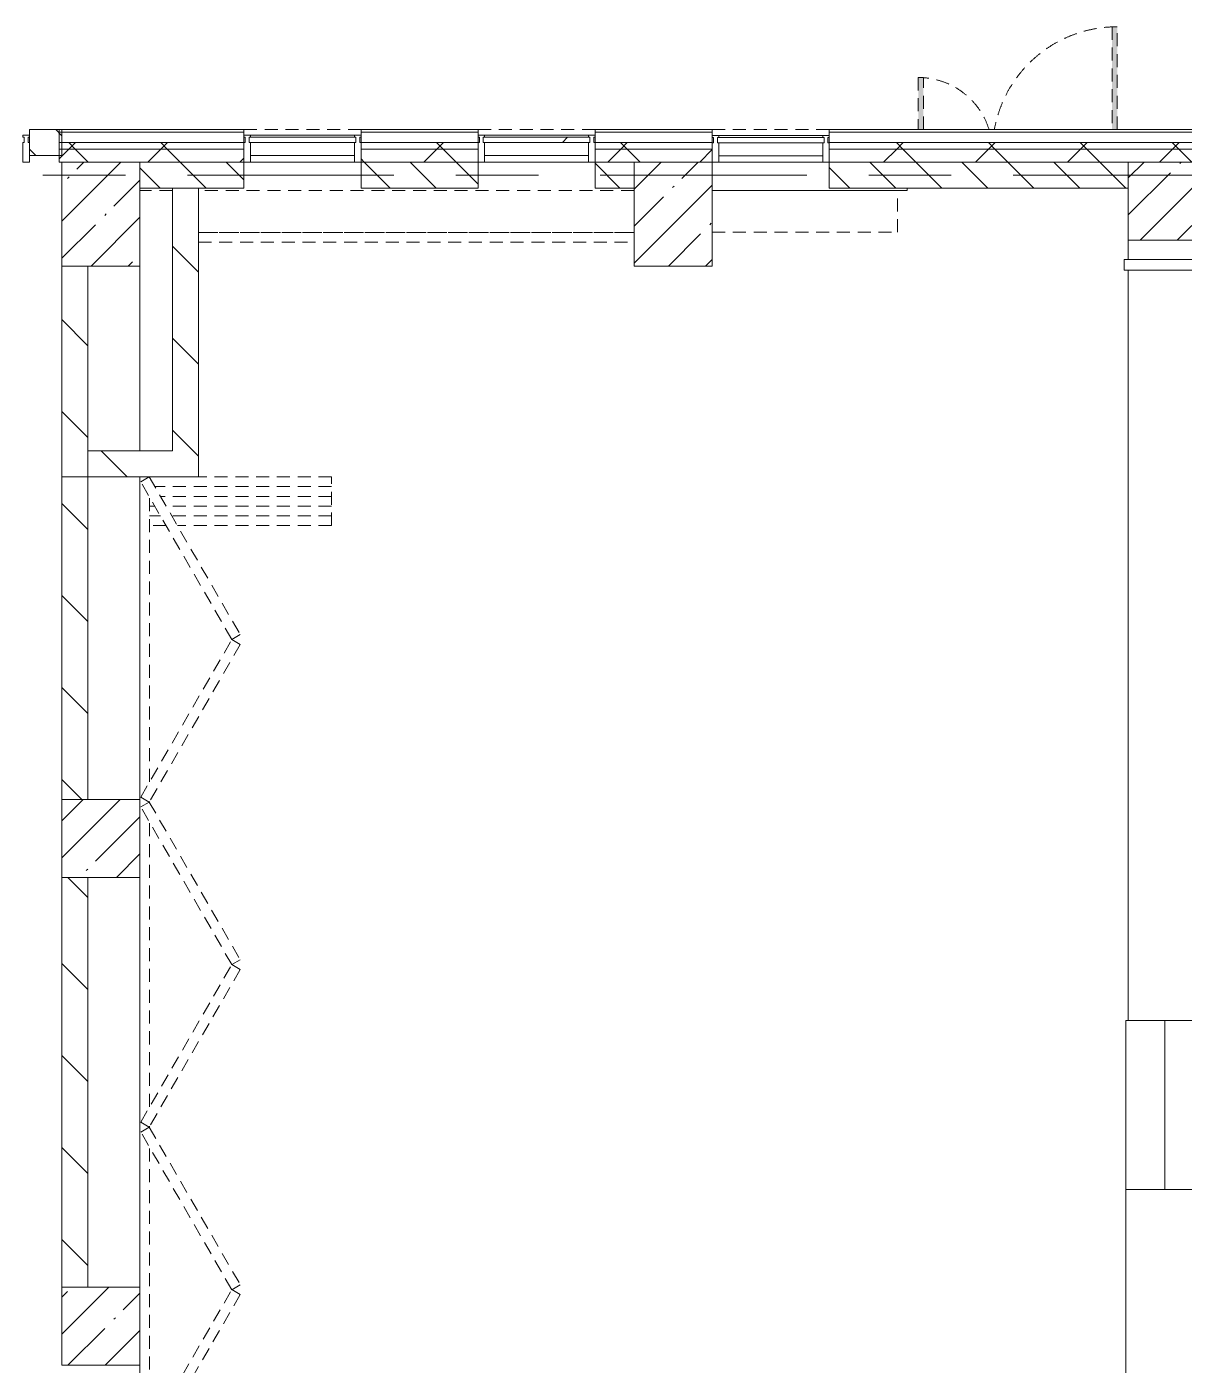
# Model space of a CAD drawing. Header units: millimetres. Extents: x 81663 to 277412, y -8553 to 29000.
# Drawn here: x 161668 to 170568, y 17850 to 28140 of the extents above; entities that cross this region are included whole.
import ezdxf

# ---------------------------------------------------------------- set-up
doc = ezdxf.new("R2010")
doc.units = ezdxf.units.MM
doc.linetypes.add('200_ШТРИХ__ш1_п0_6_', pattern=[160, 100, -60])
doc.linetypes.add('Осевая', pattern=[3175, 635, -476.25, 1587.5, -476.25])
for name, color, linetype, lineweight in [('A-DETL-MBND', 7, '200_ШТРИХ__ш1_п0_6_', 9), ('A-GLAZ-CURT-2', 7, 'Continuous', 5), ('A-GLAZ-CWMG-2', 7, 'Continuous', 5), ('A-WALL', 7, 'Continuous', 9), ('A-WALL-4', 7, 'Continuous', 5), ('I-WALL-3', 7, 'Continuous', 5), ('S-COLS-1', 7, 'Continuous', 5), ('S-STRS-2', 7, 'Continuous', 5), ('Оси', 7, 'Continuous', 9), ('Оси-2', 7, 'Осевая', 9)]:
    doc.layers.add(name, color=color, linetype=linetype, lineweight=lineweight)
doc.layers.add('A-FLOR-2', color=7, linetype='Continuous', lineweight=5, true_color=0xaaaaaa)
pattern_1 = [(45, (148228.23, 0), (-353.5534, 353.5534), []), (135, (148228.23, 0), (-353.5534, -353.5534), [])]
pattern_2 = [(135, (148228.23, 0), (-176.7767, -176.7767), [])]
pattern_3 = [(135, (148228.23, 0), (-353.553, -353.553), [])]

# ---------------------------------------------------------------- blocks, each defined once
blk = doc.blocks.new('BSC_Колонна _Прямоугольная - 600х800-24078684-2_5_3_птичка')
at = {"layer": 'S-COLS-1'}
h = blk.add_hatch(dxfattribs=at)
h.set_pattern_fill('FP_47', color=256, style=0, pattern_type=2)
h.set_pattern_definition([(45, (-14010, -26700), (-285.123, 285.123), []), (45, (-13724.88, -26700), (-285.123, 285.123), [504.031, -100.806, 16.764, -84.042])])
h.paths.add_polyline_path([(300, -400), (300, 400), (-300, 400), (-300, -400)])
for p, q in [((300, 400), (-300, 400)), ((-300, 400), (-300, -400)), ((300, -400), (300, 400)), ((-300, -400), (300, -400))]:
    blk.add_line(p, q, dxfattribs=at)
blk = doc.blocks.new('BSC_Колонна _Прямоугольная - 600х600-23295697-2_5_3_птичка')
at = {"layer": 'S-COLS-1'}
h = blk.add_hatch(dxfattribs=at)
h.set_pattern_fill('FP_50', color=256, style=0, pattern_type=2)
h.set_pattern_definition([(45, (-14010, -18150), (-285.123, 285.123), []), (45, (-13724.88, -18150), (-285.123, 285.123), [504.031, -100.806, 16.764, -84.042])])
h.paths.add_polyline_path([(-300, -300), (300, -300), (300, 300), (-300, 300)])
for p, q in [((300, 300), (-300, 300)), ((-300, 300), (-300, -300)), ((300, -300), (300, 300)), ((-300, -300), (300, -300))]:
    blk.add_line(p, q, dxfattribs=at)
blk = doc.blocks.new('BSC_Колонна _Прямоугольная - 600х600-V21-2_5_3_птичка')
at = {"layer": 'S-COLS-1'}
h = blk.add_hatch(dxfattribs=at)
h.set_pattern_fill('FP_51', color=256, style=0, pattern_type=2)
h.set_pattern_definition([(45, (-14010, -21900), (-285.123, 285.123), []), (45, (-13724.88, -21900), (-285.123, 285.123), [504.031, -100.806, 16.764, -84.042])])
h.paths.add_polyline_path([(-300, -300), (300, -300), (300, 300), (-300, 300)])
for p, q in [((300, 300), (-300, 300)), ((-300, 300), (-300, -300)), ((300, -300), (300, 300)), ((-300, -300), (300, -300))]:
    blk.add_line(p, q, dxfattribs=at)
blk = doc.blocks.new('Прямоугольный импост - Импост структурный с накладкой - 190мм-22856075-2_5_3_птичка')
at = {"layer": 'A-GLAZ-CWMG-2'}
for p, q in [((0, 190), (-50, 190)), ((-50, 190), (-50, 40)), ((0, 40), (0, 190)), ((-50, 40), (-40, 40)), ((-40, 0), (-50, 0)), ((-50, 0), (-50, -17)), ((-40, 40), (-40, 0)), ((-10, 0), (-10, 40)), ((-10, 40), (0, 40)), ((0, 0), (-10, 0)), ((0, -17), (0, 0)), ((-50, -17), (0, -17))]:
    blk.add_line(p, q, dxfattribs=at)
blk = doc.blocks.new('Прямоугольный импост - Импост структурный с накладкой - 190мм-V27-2_5_3_птичка')
at = {"layer": 'A-GLAZ-CWMG-2'}
for p, q in [((0, 190), (-50, 190)), ((-50, 190), (-50, 40)), ((0, 40), (0, 188)), ((-50, 40), (-40, 40)), ((-40, 0), (-50, 0)), ((-50, 0), (-50, -17)), ((-40, 40), (-40, 0)), ((-10, 0), (-10, 40)), ((-10, 40), (0, 40)), ((0, 0), (-10, 0)), ((0, -17), (0, 0)), ((-50, -17), (0, -17))]:
    blk.add_line(p, q, dxfattribs=at)
blk = doc.blocks.new('Прямоугольный импост - Импост структурный с накладкой - 190мм-22856073-2_5_3_птичка')
at = {"layer": 'A-GLAZ-CWMG-2'}
for p, q in [((-50, 40), (-50, 190)), ((-50, 190), (0, 190)), ((0, 190), (0, 40)), ((-40, 40), (-50, 40)), ((-50, -17), (-50, 0)), ((-50, 0), (-40, 0)), ((-40, 0), (-40, 40)), ((-10, 40), (-10, 0)), ((0, 40), (-10, 40)), ((-10, 0), (0, 0)), ((0, 0), (0, -17)), ((0, -17), (-50, -17))]:
    blk.add_line(p, q, dxfattribs=at)
blk = doc.blocks.new('Системная панель - Стекло - 40мм-V44-2_5_3_птичка')
at = {"layer": 'A-GLAZ-CURT-2'}
h = blk.add_hatch(dxfattribs=at)
h.set_pattern_fill('FP_81', color=256, style=0, pattern_type=2)
h.set_pattern_definition([(45, (-17860.3, -26790), (-1414.21, 1414.21), [1000, -3000]), (45, (-18860.3, -27290), (-1414.21, 1414.21), [3000, -1000]), (45, (-16860.3, -27790), (-1414.21, 1414.21), [1000, -3000])])
h.paths.add_polyline_path([(-410, -40), (410, -40), (410, 0), (-410, 0)])
for p, q in [((410, 0), (-410, 0)), ((-410, 0), (-410, -40)), ((-410, -40), (410, -40)), ((410, -40), (410, 0))]:
    blk.add_line(p, q, dxfattribs=at)
blk = doc.blocks.new('Системная панель - Стекло - 40мм-V45-2_5_3_птичка')
at = {"layer": 'A-GLAZ-CURT-2'}
for p, q in [((410, 0), (-410, 0)), ((-410, 0), (-410, -40)), ((-410, -40), (410, -40)), ((410, -40), (410, 0))]:
    blk.add_line(p, q, dxfattribs=at)
blk = doc.blocks.new('Прямоугольный импост - Импост структурный с накладкой - 160мм Темный-33186089-2_5_3_птичка')
at = {"layer": 'A-GLAZ-CWMG-2'}
for p, q in [((16960, 27307), (17760, 27307)), ((16960, 27150), (17760, 27150))]:
    blk.add_line(p, q, dxfattribs=at)
blk = doc.blocks.new('DOR__перегородка__Прямоугольная - ТП-2_ Вн_ДПГ_9480х4200h_2-23998078-2_5_3_птичка')
at = {"layer": 'A-DETL-MBND'}
for p, q in [((3, -75), (1987, -75)), ((1982, -72), (2019, -7)), ((3194, -772), (1982, -72)), ((2019, -7), (3231, -707)), ((2137, -75), (4324, -75)), ((3230, -707), (4443, -7)), ((4480, -72), (3268, -772)), ((4443, -7), (4480, -72)), ((4474, -75), (4487, -75)), ((4481, -72), (4518, -7)), ((5693, -772), (4481, -72)), ((4518, -7), (5731, -707)), ((4637, -75), (6824, -75)), ((5730, -707), (6942, -7)), ((6980, -72), (5767, -772)), ((6942, -7), (6980, -72)), ((6974, -75), (6985, -75)), ((6979, -72), (7017, -7)), ((8192, -772), (6979, -72)), ((7017, -7), (8229, -707)), ((7135, -75), (9323, -75)), ((8229, -707), (9441, -7)), ((9479, -72), (8267, -772)), ((9105, -201), (9105, -75)), ((9180, -158), (9180, -75)), ((9255, -114), (9255, -75)), ((9441, -7), (9479, -72)), ((9473, -75), (9480, -75)), ((9255, -1474), (9255, -201)), ((9330, -1474), (9330, -158)), ((9405, -1474), (9405, -114)), ((9105, -1474), (9105, -288)), ((9180, -1474), (9180, -244)), ((9480, -1474), (9480, -450)), ((3231, -707), (3194, -772)), ((3268, -772), (3230, -707)), ((5731, -707), (5693, -772)), ((5767, -772), (5730, -707)), ((8229, -707), (8192, -772)), ((8267, -772), (8229, -707)), ((9105, -1474), (9480, -1474))]:
    blk.add_line(p, q, dxfattribs=at)
blk = doc.blocks.new('BSC_Колонна _Прямоугольная - 600х600-V74-2_5_3_птичка')
at = {"layer": 'S-COLS-1'}
h = blk.add_hatch(dxfattribs=at)
h.set_pattern_fill('FP_103', color=256, style=0, pattern_type=2)
h.set_pattern_definition([(45, (-22210, -26800), (-285.123, 285.123), []), (45, (-21924.88, -26800), (-285.123, 285.123), [504.031, -100.806, 16.764, -84.042])])
h.paths.add_polyline_path([(-300, -300), (300, -300), (300, 300), (-300, 300)])
for p, q in [((300, 300), (-300, 300)), ((-300, 300), (-300, -300)), ((300, -300), (300, 300)), ((-300, -300), (300, -300))]:
    blk.add_line(p, q, dxfattribs=at)
blk = doc.blocks.new('Перекрытия 3 - Перекрытия 4-20977624-2_5_3_птичка')
at = {"layer": 'S-STRS-2'}
for p, q in [((21910, 26500), (21910, 26351)), ((22810, 26351), (22810, 26500)), ((23710, 26351), (23710, 26500)), ((24610, 26351), (24610, 26500)), ((25510, 26351), (25510, 26500)), ((26410, 26351), (26410, 26500)), ((27310, 26351), (27310, 26500)), ((28210, 26351), (28210, 26500)), ((29110, 26351), (29110, 26500)), ((30010, 26351), (30010, 26500)), ((21910, 26270), (21910, 20500)), ((22810, 20500), (22810, 26270)), ((23710, 20500), (23710, 26270)), ((24610, 20500), (24610, 26270)), ((25510, 20500), (25510, 26270)), ((26410, 20500), (26410, 26270)), ((27310, 20500), (27310, 26270)), ((28210, 20500), (28210, 26270)), ((29110, 20500), (29110, 26270)), ((30010, 22600), (30010, 26270)), ((30010, 20500), (30010, 22000)), ((22490, 20500), (21910, 20500)), ((23390, 20500), (22810, 20500)), ((24290, 20500), (23710, 20500)), ((25190, 20500), (24610, 20500)), ((26090, 20500), (25510, 20500)), ((26990, 20500), (26410, 20500)), ((27890, 20500), (27310, 20500)), ((28790, 20500), (28210, 20500)), ((29690, 20500), (29110, 20500)), ((30610, 20500), (30010, 20500))]:
    blk.add_line(p, q, dxfattribs=at)
blk = doc.blocks.new('BSC_Колонна _Прямоугольная - 600х800-V116-2_5_3_птичка')
at = {"layer": 'S-COLS-1'}
h = blk.add_hatch(dxfattribs=at)
h.set_pattern_fill('FP_145', color=256, style=0, pattern_type=2)
h.set_pattern_definition([(45, (-18410.26, -26700), (-285.123, 285.123), []), (45, (-18125.13, -26700), (-285.123, 285.123), [504.031, -100.806, 16.764, -84.042])])
h.paths.add_polyline_path([(-300, -400), (300, -400), (300, 400), (-300, 400)])
for p, q in [((300, 400), (-300, 400)), ((-300, 400), (-300, -400)), ((300, -400), (300, 400)), ((-300, -400), (300, -400))]:
    blk.add_line(p, q, dxfattribs=at)
blk = doc.blocks.new('110_Дверь_СКБ_2Ст_Наружная - ДН-1_л_ Двухстворчатая 1450 х3300 _h_ в свету с верхним остеклением-23567691-2_5_3_птичка')
at = {"layer": 'A-DETL-MBND'}
for points in [[(784.5, 125), (784.5, 915), (744.5, 915), (744.5, 125)], [(-705.5, 125), (-705.5, 525), (-745.5, 525), (-745.5, 125)]]:
    blk.add_hatch(color=256, dxfattribs=at).paths.add_polyline_path(points)
for p, q in [((784.5, 915), (744.5, 915)), ((744.5, 915), (744.5, 125)), ((784.5, 125), (784.5, 915)), ((-745.5, 525), (-745.5, 125)), ((-705.5, 525), (-745.5, 525)), ((-705.5, 125), (-705.5, 525))]:
    blk.add_line(p, q, dxfattribs=at)
for centre, radius, start, end in [((784.5, -45), 960, 90, 169.73704), ((-745.5, -45), 570, 17.53545, 90)]:
    blk.add_arc(centre, radius, start, end, dxfattribs=at)
blk = doc.blocks.new('Системная панель - Стекло - 40мм-V129-2_5_3_птичка')
at = {"layer": 'A-GLAZ-CURT-2'}
for p, q in [((410, 0), (-410, 0)), ((-410, 0), (-410, -40)), ((-410, -40), (410, -40)), ((410, -40), (410, 0))]:
    blk.add_line(p, q, dxfattribs=at)
blk = doc.blocks.new('Перекрытия 2 - Перекрытия 4-32990152-2_5_3_птичка')
at = {"layer": 'S-STRS-2'}
for p, q in [((21910, 19180), (22510, 19180)), ((21910, 19180), (21910, 15411)), ((22810, 19180), (23410, 19180)), ((22810, 15411), (22810, 19180)), ((23710, 19180), (24310, 19180)), ((23710, 15411), (23710, 19180)), ((24610, 19180), (25210, 19180)), ((24610, 15411), (24610, 19180)), ((25510, 19180), (26110, 19180)), ((25510, 15411), (25510, 19180)), ((26410, 19180), (27010, 19180)), ((26410, 15411), (26410, 19180)), ((27310, 19180), (27910, 19180)), ((27310, 15411), (27310, 19180)), ((28210, 19180), (28810, 19180)), ((28210, 15411), (28210, 19180)), ((29110, 19180), (29710, 19180)), ((29110, 15411), (29110, 19180)), ((30010, 19180), (30610, 19180)), ((30010, 15411), (30010, 19180)), ((30610, 18430), (30610, 19180)), ((30610, 15411), (30610, 17830)), ((21910, 15330), (21910, 15200)), ((22810, 15200), (22810, 15330)), ((23710, 15200), (23710, 15330)), ((24610, 15200), (24610, 15330)), ((25510, 15200), (25510, 15330)), ((26410, 15200), (26410, 15330)), ((27310, 15200), (27310, 15330)), ((28210, 15200), (28210, 15330)), ((29110, 15200), (29110, 15330)), ((30010, 15200), (30010, 15330)), ((30610, 15200), (30610, 15330)), ((22810, 15200), (21910, 15200)), ((23710, 15200), (22810, 15200)), ((24610, 15200), (23710, 15200)), ((25510, 15200), (24610, 15200)), ((26410, 15200), (25510, 15200)), ((27310, 15200), (26410, 15200)), ((28210, 15200), (27310, 15200)), ((29110, 15200), (28210, 15200)), ((30010, 15200), (29110, 15200)), ((30610, 15200), (30010, 15200))]:
    blk.add_line(p, q, dxfattribs=at)
blk = doc.blocks.new('Стены наклон_ амфитеатр1 - Стены наклон_ амфитеатр-33007412-2_5_3_птичка')
at = {"layer": 'A-WALL-4'}
for p, q in [((21879, 26351), (21879, 26270)), ((30610, 26351), (21879, 26351)), ((30610, 26270), (30610, 26351)), ((21879, 26270), (30610, 26270))]:
    blk.add_line(p, q, dxfattribs=at)
blk = doc.blocks.new('Зашивка приборов отопления12 - Зашивка приборов отопления-33278990-2_5_3_птичка')
at = {"layer": 'A-DETL-MBND'}
for p, q in [((37640, 23400), (34290, 23400)), ((34290, 23079), (37640, 23079)), ((37640, 23079), (34290, 23079)), ((34290, 23004), (37640, 23004))]:
    blk.add_line(p, q, dxfattribs=at)
blk = doc.blocks.new('Зашивка приборов отопления13 - Зашивка приборов отопления-33279120-2_5_3_птичка')
at = {"layer": 'A-DETL-MBND'}
for p, q in [((20136, 26880), (18710, 26880)), ((20136, 26560), (20136, 26880)), ((18710, 26560), (20136, 26560))]:
    blk.add_line(p, q, dxfattribs=at)

msp = doc.modelspace()

# ---------------------------------------------------------------- hatches: boundary and pattern name
at = {"layer": 'A-WALL-4'}
h = msp.add_hatch(dxfattribs=at)
h.set_pattern_fill('FP_58', color=256, style=0, pattern_type=2)
h.set_pattern_definition(pattern_2)
h.paths.add_polyline_path([(161925.3, 27150), (161938.2, 27150), (161938.2, 27350), (161688.5, 27350), (161688.5, 27150)])
h.paths.add_polyline_path([(152288.2, 27150), (152338.2, 27150), (152338.2, 27350), (152288.2, 27350)])
h = msp.add_hatch(dxfattribs=at)
h.set_pattern_fill('FP_48', color=256, style=0, pattern_type=2)
h.set_pattern_definition(pattern_1)
h.paths.add_polyline_path([(181938.2, 27200), (181938.2, 27250), (167838.5, 27250), (167838.5, 27200), (181838.2, 27200)])
h.paths.add_polyline_path([(162852.9, 27200), (163338.5, 27200), (163338.5, 27250), (161917.2, 27250), (161917.2, 27200), (161925.3, 27200)])
h.paths.add_polyline_path([(164707.9, 27200), (165138.5, 27200), (165138.5, 27250), (164238.5, 27250), (164238.5, 27200)])
h.paths.add_polyline_path([(166038.5, 27200), (166938.5, 27200), (166938.5, 27250), (166038.5, 27250)])
h = msp.add_hatch(dxfattribs=at)
h.set_pattern_fill('FP_48', color=256, style=0, pattern_type=2)
h.set_pattern_definition(pattern_1)
h.paths.add_polyline_path([(181403.3, 27100), (181838.2, 27100), (181838.2, 27200), (167838.5, 27200), (167838.5, 27100), (180475.7, 27100)])
h.paths.add_polyline_path([(162852.9, 27100), (163338.5, 27100), (163338.5, 27200), (161917.2, 27200), (161917.2, 27100), (162538.2, 27100)])
h.paths.add_polyline_path([(164238.5, 27100), (165138.5, 27100), (165138.5, 27200), (164238.5, 27200)])
h.paths.add_polyline_path([(166038.5, 27100), (166938.5, 27100), (166938.5, 27200), (166038.5, 27200)])
h = msp.add_hatch(dxfattribs=at)
h.set_pattern_fill('FP_58', color=256, style=0, pattern_type=2)
h.set_pattern_definition(pattern_2)
h.paths.add_polyline_path([(169345.5, 26900), (170138.2, 26900), (170138.2, 27100), (167838.5, 27100), (167838.5, 26900)])
h.paths.add_polyline_path([(162538.2, 26900), (163338.5, 26900), (163338.5, 27100), (162538.2, 27100), (162538.2, 26987.7)])
h.paths.add_polyline_path([(166338.5, 26900), (166338.5, 27100), (166038.5, 27100), (166038.5, 26900)])
h.paths.add_polyline_path([(164238.5, 26900), (165138.5, 26900), (165138.5, 27100), (164238.5, 27100)])
at = {"layer": 'I-WALL-3'}
h = msp.add_hatch(dxfattribs=at)
h.set_pattern_fill('FP_59', color=256, style=0, pattern_type=2)
h.set_pattern_definition(pattern_3)
h.paths.add_polyline_path([(162988.2, 24680), (162988.2, 26900), (162788.2, 26900), (162788.2, 24680)])
h = msp.add_hatch(dxfattribs=at)
h.set_pattern_fill('FP_59', color=256, style=0, pattern_type=2)
h.set_pattern_definition(pattern_3)
h.paths.add_polyline_path([(162138.5, 24680), (162138.5, 26300), (161938.5, 26300), (161938.5, 24680)])
h = msp.add_hatch(dxfattribs=at)
h.set_pattern_fill('FP_59', color=256, style=0, pattern_type=2)
h.set_pattern_definition(pattern_3)
h.paths.add_polyline_path([(161938.5, 15200), (162138.5, 15200), (162138.5, 17850), (161938.5, 17850), (161938.5, 15848.6)])
h.paths.add_polyline_path([(161938.5, 18450), (162138.5, 18450), (162138.5, 21600), (161938.5, 21600), (161938.5, 20476.2)])
h.paths.add_polyline_path([(161938.5, 22200), (162138.5, 22200), (162138.5, 26300), (161938.5, 26300), (161938.5, 25103.8)])
h = msp.add_hatch(dxfattribs=at)
h.set_pattern_fill('FP_59', color=256, style=0, pattern_type=2)
h.set_pattern_definition(pattern_3)
h.paths.add_polyline_path([(162788.2, 24680), (162788.2, 24880), (162138.5, 24880), (162138.5, 24680)])

# ---------------------------------------------------------------- linework, layer by layer
at = {"layer": 'A-DETL-MBND'}
for p, q in [((163338.5, 27350), (164238.5, 27350)), ((165138.5, 27350), (166038.5, 27350)), ((166938.5, 27350), (167838.5, 27350)), ((163388.5, 27100), (164188.5, 27100)), ((164188.5, 27100), (163388.5, 27100)), ((165188.5, 27100), (165988.5, 27100)), ((165988.5, 27100), (165188.5, 27100)), ((166988, 27100), (167788.6, 27100)), ((167788.6, 27100), (166988, 27100)), ((162788.2, 26880), (162538.2, 26880)), ((166338.5, 26880), (162988.2, 26880)), ((168438.2, 26880), (166938.5, 26880)), ((168438.2, 26900), (168438.2, 26880))]:
    msp.add_line(p, q, dxfattribs=at)
at = {"layer": 'A-FLOR-2'}
for p, q in [((162538.5, 24880), (162538.5, 26500)), ((162538.5, 15200), (162538.5, 24680))]:
    msp.add_line(p, q, dxfattribs=at)
at = {"layer": 'A-WALL'}
for p, q in [((163338.5, 27330), (161917.2, 27330)), ((165138.5, 27330), (164238.5, 27330)), ((166938.5, 27330), (166038.5, 27330)), ((182068.2, 27330), (167838.5, 27330)), ((163338.5, 27250), (161917.2, 27250)), ((163338.5, 27200), (161917.2, 27200)), ((165138.5, 27250), (164238.5, 27250)), ((165138.5, 27200), (164238.5, 27200)), ((166938.5, 27250), (166038.5, 27250)), ((166938.5, 27200), (166038.5, 27200)), ((181988.2, 27250), (167838.5, 27250)), ((181938.2, 27200), (167838.5, 27200)), ((163338.5, 27100), (162538.2, 27100)), ((165138.5, 27100), (164238.5, 27100)), ((166338.5, 27100), (166038.5, 27100)), ((170138.2, 27100), (167838.5, 27100)), ((162988.2, 26900), (162788.2, 26900))]:
    msp.add_line(p, q, dxfattribs=at)
at = {"layer": 'A-WALL-4'}
for p, q in [((163338.5, 27350), (161688.5, 27350)), ((161688.5, 27350), (161688.5, 27150)), ((161917.2, 27350), (161917.2, 27100)), ((161938.2, 27150), (161938.2, 27350)), ((163338.5, 27100), (163338.5, 27350)), ((165138.5, 27350), (164238.5, 27350)), ((164238.5, 27350), (164238.5, 27100)), ((165138.5, 27100), (165138.5, 27350)), ((166938.5, 27350), (166038.5, 27350)), ((166038.5, 27350), (166038.5, 27100)), ((166938.5, 27100), (166938.5, 27350)), ((182088.2, 27350), (167838.5, 27350)), ((167838.5, 27350), (167838.5, 27100)), ((161688.5, 27150), (161938.2, 27150)), ((161917.2, 27100), (161938.2, 27100)), ((162538.2, 27100), (163338.5, 27100)), ((163338.5, 26900), (163338.5, 27100)), ((164238.5, 27100), (165138.5, 27100)), ((164238.5, 27100), (164238.5, 26900)), ((165138.5, 26900), (165138.5, 27100)), ((166038.5, 27100), (166338.5, 27100)), ((166038.5, 27100), (166038.5, 26900)), ((167838.5, 27100), (170138.2, 27100)), ((167838.5, 27100), (167838.5, 26900)), ((162538.2, 26900), (162788.2, 26900)), ((162988.2, 26900), (163338.5, 26900)), ((164238.5, 26900), (165138.5, 26900)), ((166038.5, 26900), (166338.5, 26900)), ((167838.5, 26900), (170138.2, 26900))]:
    msp.add_line(p, q, dxfattribs=at)
at = {"layer": 'I-WALL-3'}
for p, q in [((162788.2, 26900), (162788.2, 24880)), ((162988.2, 24680), (162988.2, 26900)), ((161938.5, 26300), (161938.5, 22200)), ((162138.5, 22200), (162138.5, 26300)), ((162788.2, 24880), (162138.5, 24880)), ((161938.5, 24680), (162988.2, 24680)), ((161938.5, 21600), (161938.5, 18450)), ((162138.5, 18450), (162138.5, 21600))]:
    msp.add_line(p, q, dxfattribs=at)
at = {"layer": 'S-STRS-2'}
for p, q in [((170118.2, 20500), (170118.2, 19200)), ((170118.2, 20500), (170138.2, 20500)), ((170118.2, 20500), (170118.2, 19200)), ((170418.2, 20500), (170418.2, 19200)), ((170418.2, 20500), (170418.2, 19200))]:
    msp.add_line(p, q, dxfattribs=at)
at = {"layer": 'Оси'}
msp.add_line((169588.2, 27000), (182088.2, 27000), dxfattribs=at)
at = {"layer": 'Оси-2'}
msp.add_line((158617.2, 27000), (169588.2, 27000), dxfattribs=at)

# ---------------------------------------------------------------- block references
at = {"layer": 'A-DETL-MBND'}
for name, p in [('110_Дверь_СКБ_2Ст_Наружная - ДН-1_л_ Двухстворчатая 1450 х3300 _h_ в свету с верхним остеклением-23567691-2_5_3_птичка', (169268.7, 27225)), ('Зашивка приборов отопления12 - Зашивка приборов отопления-33278990-2_5_3_птичка', (128698.5, 3480)), ('Зашивка приборов отопления13 - Зашивка приборов отопления-33279120-2_5_3_птичка', (148228.2, 0))]:
    msp.add_blockref(name, p, dxfattribs=at)
at = {"layer": 'A-DETL-MBND', "rotation": 90.00000000000044}
msp.add_blockref('DOR__перегородка__Прямоугольная - ТП-2_ Вн_ДПГ_9480х4200h_2-23998078-2_5_3_птичка', (162538.2, 15200), dxfattribs=at)
at = {"layer": 'A-GLAZ-CURT-2'}
for name, p in [('Системная панель - Стекло - 40мм-V129-2_5_3_птичка', (163788.5, 27290)), ('Системная панель - Стекло - 40мм-V44-2_5_3_птичка', (165588.5, 27290)), ('Системная панель - Стекло - 40мм-V45-2_5_3_птичка', (167388.5, 27288.3))]:
    msp.add_blockref(name, p, dxfattribs=at)
at = {"layer": 'A-GLAZ-CWMG-2', "extrusion": (0, 0, -1), "rotation": 180}
for p in [(-161688.5, 27290), (-164238.5, 27290), (-166038.5, 27290), (-167838.5, 27288.3)]:
    msp.add_blockref('Прямоугольный импост - Импост структурный с накладкой - 190мм-22856073-2_5_3_птичка', p, dxfattribs=at)
at = {"layer": 'A-GLAZ-CWMG-2', "rotation": 180}
for name, p in [('Прямоугольный импост - Импост структурный с накладкой - 190мм-22856075-2_5_3_птичка', (163338.5, 27290)), ('Прямоугольный импост - Импост структурный с накладкой - 190мм-22856075-2_5_3_птичка', (165138.5, 27290)), ('Прямоугольный импост - Импост структурный с накладкой - 190мм-V27-2_5_3_птичка', (166938.5, 27288.3))]:
    msp.add_blockref(name, p, dxfattribs=at)
at = {"layer": 'A-GLAZ-CWMG-2'}
for p in [(146428.2, 0), (148228.2, 0), (150028.2, -1.7)]:
    msp.add_blockref('Прямоугольный импост - Импост структурный с накладкой - 160мм Темный-33186089-2_5_3_птичка', p, dxfattribs=at)
at = {"layer": 'A-WALL-4'}
msp.add_blockref('Стены наклон_ амфитеатр1 - Стены наклон_ амфитеатр-33007412-2_5_3_птичка', (148228.2, 0), dxfattribs=at)
at = {"layer": 'S-COLS-1'}
for name, p in [('BSC_Колонна _Прямоугольная - 600х800-24078684-2_5_3_птичка', (162238.2, 26700)), ('BSC_Колонна _Прямоугольная - 600х800-V116-2_5_3_птичка', (166638.5, 26700)), ('BSC_Колонна _Прямоугольная - 600х600-V74-2_5_3_птичка', (170438.2, 26800)), ('BSC_Колонна _Прямоугольная - 600х600-V21-2_5_3_птичка', (162238.2, 21900)), ('BSC_Колонна _Прямоугольная - 600х600-23295697-2_5_3_птичка', (162238.2, 18150))]:
    msp.add_blockref(name, p, dxfattribs=at)
at = {"layer": 'S-STRS-2'}
for name, p in [('Перекрытия 3 - Перекрытия 4-20977624-2_5_3_птичка', (148228.2, 0)), ('Перекрытия 2 - Перекрытия 4-32990152-2_5_3_птичка', (148208.2, 20))]:
    msp.add_blockref(name, p, dxfattribs=at)

doc.saveas('drawing.dxf')
